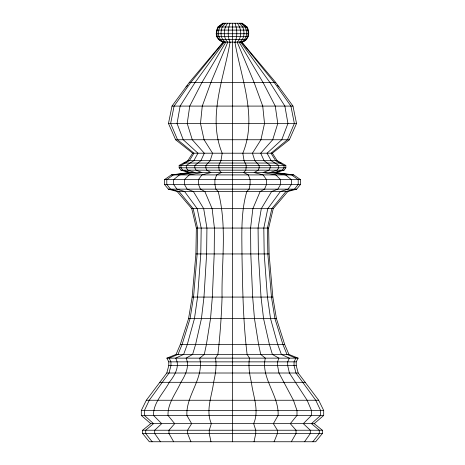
<?xml version="1.0" encoding="UTF-8"?>
<svg xmlns="http://www.w3.org/2000/svg" width="465" height="465" viewBox="0 0 465 465"><rect width="100%" height="100%" fill="white"/><g stroke="black" fill="none" stroke-linecap="round" stroke-linejoin="round"><path stroke-width="0.7" d="M150.741 423.65L142.656 430.235L142.656 433.525L149.311 441.75L315.689 441.75L322.344 433.525L322.344 430.235L314.259 423.65L150.741 423.65L141.302 415.425L141.302 410.49L146.318 400.255L166.807 373.011L168.778 365.571L168.778 361.857L166.889 358.137L176.072 354.417L180.292 344.524L188.558 318.641L192.161 297.077L195.905 253.942L196.346 228.065L191.76 208.657L177.177 191.516L168.33 189.145L164.476 184.402L164.476 179.653L171.277 174.91L190.191 172.538M216.219 33.73L216.702 30.115L217.963 26.993L222.811 23.25L242.189 23.25L247.037 26.993C250.339 32.416 248.816 40.17 242.189 42.141L222.811 42.141L218.445 39.409L216.655 36.63L216.219 33.73L248.781 33.73M241.864 23.25L246.543 26.993C249.676 32.376 248.38 40.054 241.864 42.141L275.757 82.532L292.979 106.09L296.531 123.481L289.375 139.744L272.38 153.206L192.62 153.206L175.625 139.744L168.47 123.481L172.021 106.09L189.243 82.532L223.119 42.141C216.62 40.042 215.324 32.37 218.457 26.993L223.136 23.25M254.03 441.75L255.756 433.525L255.756 430.235L253.657 423.65C259.546 410.293 253.007 395.849 251.391 382.306C249.595 374.43 248.165 366.205 249.484 358.137L247.107 354.417C243.044 321.083 242.602 287.475 241.969 253.942C241.864 233.064 240.841 211.784 246.816 191.516L249.106 189.145L250.106 184.402L250.106 179.653L248.345 174.91L243.707 172.538L245.834 170.167L246.305 165.424L244.061 160.675L242.823 153.206C257.761 117.006 241.027 78.289 234.93 42.141M230.07 42.141C223.973 78.289 207.239 117.006 222.177 153.206L220.939 160.675L218.695 165.424L219.166 170.167L221.294 172.538L216.655 174.91L214.894 179.653L214.894 184.402L215.894 189.145L218.184 191.516C227.28 225.932 221.445 261.993 222.061 297.077C221.462 316.241 220.067 335.37 217.893 354.417L215.516 358.137C216.835 366.205 215.405 374.43 213.609 382.306C211.994 395.849 205.454 410.293 211.343 423.65L209.25 430.235L209.25 433.525L210.971 441.75M314.259 423.65L323.698 415.425L323.698 410.49L318.682 400.255L298.193 373.011L296.222 365.571L296.222 361.857L298.112 358.137L288.928 354.417L284.708 344.524L276.443 318.641L272.839 297.077L269.096 253.942L268.654 228.065L273.24 208.657L287.823 191.516L296.676 189.145L300.524 184.402L300.524 179.653L293.723 174.91L274.809 172.538M229.989 23.25C227.85 29.196 227.373 36.27 229.989 42.141M274.094 441.75L277.419 433.525L277.419 430.235L273.379 423.65L278.099 415.425C279.192 395.39 260.702 378.208 265.306 358.137L260.714 354.417L258.604 344.524L254.471 318.641L252.669 297.077L250.798 253.942L250.577 228.065L252.867 208.657L260.162 191.516L264.585 189.145L266.509 184.402L266.509 179.653L263.109 174.91L254.146 172.538L258.255 170.167L259.174 167.795L259.174 165.424L254.832 160.675L252.443 153.206L260.935 139.744L264.515 123.481L262.737 106.09L254.128 82.532L237.191 42.141M235.011 42.141C237.627 36.27 237.15 29.196 235.011 23.25M227.809 42.141L210.872 82.532L202.263 106.09L200.485 123.481L204.065 139.744L212.557 153.206L210.168 160.675L205.826 165.424L205.826 167.795L206.745 170.167L210.854 172.538L201.891 174.91L198.491 179.653L198.491 184.402L200.415 189.145L204.838 191.516L212.133 208.657L214.423 228.065L214.202 253.942L212.331 297.077L210.529 318.641L206.396 344.524L204.286 354.417L199.694 358.137C204.298 378.208 185.808 395.39 186.901 415.425L191.621 423.65L187.581 430.235L187.581 433.525L190.906 441.75M291.322 441.75L296.031 433.525L296.031 430.235L290.311 423.65L296.99 415.425L296.99 410.49L293.438 400.255L278.954 373.011L277.559 365.571L277.559 361.857L278.895 358.137L272.397 354.417L269.415 344.524L263.568 318.641L261.022 297.077L258.377 253.942L258.063 228.065L261.307 208.657L271.618 191.516L277.878 189.145L280.598 184.402L280.598 179.653L275.792 174.91L263.109 172.538L268.927 170.167L270.217 167.795L270.217 165.424L264.079 160.675L260.702 153.206L272.717 139.744L277.779 123.481L275.263 106.09L263.085 82.532L239.132 42.141M225.868 42.141L201.915 82.532L189.737 106.09L187.221 123.481L192.283 139.744L204.298 153.206L200.921 160.675L194.783 165.424L194.783 167.795L196.073 170.167L201.891 172.538L189.209 174.91L184.402 179.653L184.402 184.402L187.122 189.145L193.382 191.516L203.693 208.657L206.937 228.065L206.623 253.942L203.978 297.077L201.432 318.641L195.585 344.524L192.603 354.417L186.105 358.137C189.848 366.292 185.308 375.406 180.885 382.306C176.212 392.989 167.534 403.207 168.01 415.425L174.689 423.65L168.969 430.235L168.969 433.525L173.678 441.75M189.209 172.538L180.984 170.167L179.159 167.795L179.159 165.424L187.843 160.675L192.62 153.206M227.652 23.25C223.52 28.394 222.764 37.217 227.652 42.141M304.54 441.75L310.306 433.525L310.306 430.235L303.302 423.65L311.48 415.425L311.48 410.49L307.138 400.255L289.393 373.011L287.69 365.571L287.69 361.857L289.323 358.137L281.366 354.417L277.715 344.524L270.554 318.641L267.433 297.077L264.19 253.942L263.806 228.065L267.782 208.657L280.412 191.516L288.073 189.145L291.41 184.402L291.41 179.653L285.522 174.91L269.991 172.538L277.111 170.167L278.698 167.795L278.698 165.424L271.176 160.675L267.038 153.206L281.755 139.744L287.951 123.481L284.876 106.09L269.962 82.532L240.626 42.141M224.374 42.141L195.038 82.532L180.124 106.09L177.049 123.481L183.245 139.744L197.962 153.206L193.824 160.675L186.302 165.424L186.302 167.795L187.889 170.167L195.009 172.538L179.478 174.91L173.59 179.653L173.59 184.402L176.927 189.145L184.588 191.516L197.218 208.657L201.194 228.065L200.81 253.942L197.567 297.077L194.446 318.641L187.285 344.524L183.634 354.417L175.677 358.137C180.339 366.356 174.427 375.86 169.283 382.306C163.732 392.896 153.078 402.69 153.52 415.425L161.698 423.65L154.694 430.235L154.694 433.525L160.46 441.75M275.792 172.538L284.016 170.167L285.841 167.795L285.841 165.424L277.157 160.675L272.38 153.206M312.852 441.75L319.281 433.525L319.281 430.235L311.469 423.65L320.594 415.425L320.594 410.49L315.747 400.255L295.955 373.011L294.054 365.571L294.054 361.857L295.874 358.137L287.004 354.417L282.929 344.524L274.943 318.641L271.461 297.077L267.846 253.942L267.422 228.065L271.851 208.657L285.934 191.516L294.485 189.145L298.204 184.402L298.204 179.653L291.636 174.91L274.315 172.538L190.685 172.538L173.364 174.91L166.796 179.653L166.796 184.402L170.516 189.145L179.066 191.516L193.149 208.657L197.579 228.065L197.154 253.942L193.539 297.077L190.057 318.641L182.071 344.524L177.996 354.417L169.126 358.137L170.946 361.857L170.946 365.571L169.045 373.011L149.253 400.255L144.406 410.49L144.406 415.425L153.531 423.65L145.719 430.235L145.719 433.525L152.148 441.75M237.348 42.141C242.236 37.217 241.48 28.394 237.348 23.25M223.438 42.141L190.72 82.532L174.084 106.09L170.649 123.481L177.566 139.744L193.981 153.206L189.36 160.675L180.972 165.424L180.972 167.795L182.739 170.167L190.685 172.538M225.647 23.25L222.224 26.993C220.276 32.132 220.207 39.107 225.647 42.141M186.041 86.914L187.598 85.45M224.107 23.25L219.91 26.993C217.254 32.265 217.957 39.705 224.107 42.141M239.353 42.141C244.793 39.107 244.724 32.132 242.777 26.993L239.353 23.25M240.893 42.141C247.043 39.705 247.746 32.265 245.09 26.993L240.893 23.25M274.315 172.538L282.261 170.167L284.028 167.795L284.028 165.424L275.64 160.675L271.019 153.206L287.434 139.744L294.351 123.481L290.916 106.09L274.28 82.532L241.562 42.141M217.963 26.993L247.037 26.993M216.702 30.115L248.298 30.115M216.655 36.63L248.345 36.63M218.445 39.409L246.555 39.409M189.243 82.532L275.757 82.532M172.021 106.09L292.979 106.09M168.47 123.481L296.531 123.481M175.625 139.744L289.375 139.744M187.843 160.675L277.157 160.675M183.96 163.052L281.04 163.052M179.159 165.424L285.841 165.424M179.159 167.795L285.841 167.795M180.984 170.167L284.016 170.167M171.277 174.91L293.723 174.91M164.476 179.653L300.524 179.653M164.476 184.402L300.524 184.402M168.33 189.145L296.676 189.145M177.177 191.516L287.823 191.516M191.76 208.657L273.24 208.657M196.346 228.065L268.654 228.065M195.905 253.942L269.096 253.942M192.161 297.077L272.839 297.077M188.558 318.641L276.443 318.641M180.292 344.524L284.708 344.524M176.072 354.417L288.928 354.417M166.889 358.137L298.112 358.137M168.778 361.857L296.222 361.857M168.778 365.571L296.222 365.571M166.807 373.011L298.193 373.011M159.507 382.306L305.493 382.306M146.318 400.255L318.682 400.255M141.302 410.49L323.698 410.49M141.302 415.425L323.698 415.425M142.656 430.235L322.344 430.235M142.656 433.525L322.344 433.525M277.402 85.45L278.959 86.914M232.5 23.25L232.5 441.75"/></g></svg>
